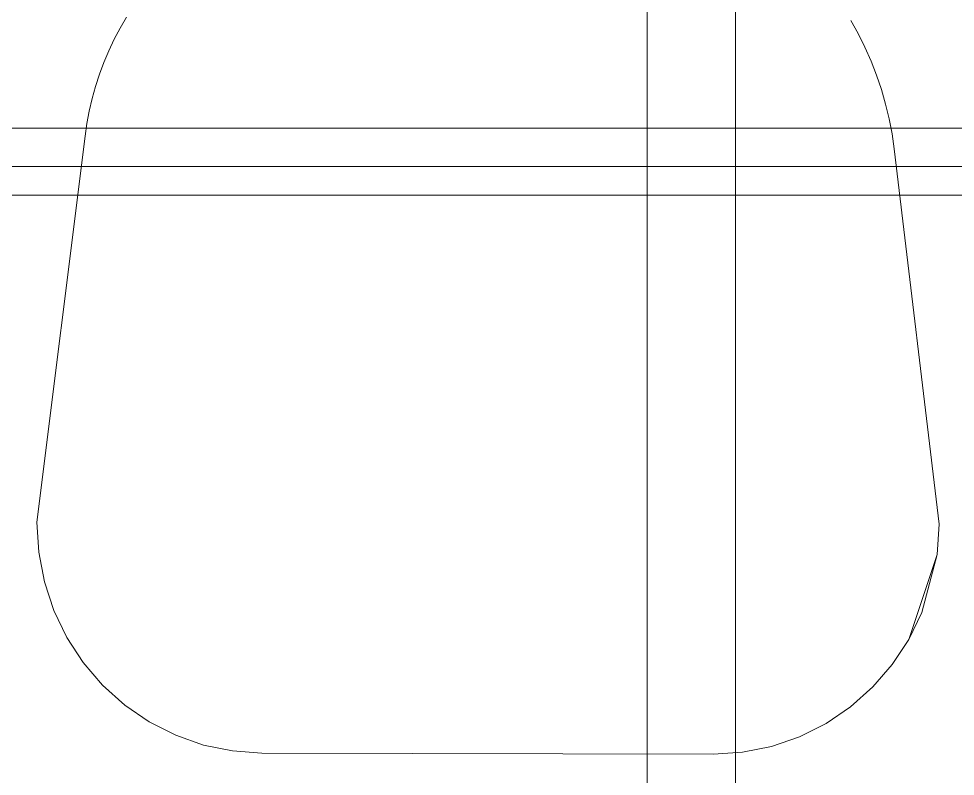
# Model space of a CAD drawing. Extents: x -566 to 72611, y -487 to 32334.
# Drawn here: x 143.6 to 159.19, y 56.86 to 69.46 of the extents above; entities that cross this region are included whole.
import ezdxf

# ---------------------------------------------------------------- set-up
doc = ezdxf.new("R2010")
doc.units = 0
doc.header["$LTSCALE"] = 0.5
doc.header["$MEASUREMENT"] = 0
doc.layers.add('ceilling', color=141, linetype='CONTINUOUS', lineweight=18)
doc.layers.add('floor', color=7, linetype='CONTINUOUS', lineweight=5, true_color=0xcfcfcf)
doc.layers.add('layout', color=7, linetype='CONTINUOUS', lineweight=5, true_color=0xcfcfcf)

msp = doc.modelspace()

# ---------------------------------------------------------------- hatches: boundary and pattern name
at = {"layer": 'floor'}
h = msp.add_hatch(dxfattribs=at)
h.set_pattern_fill('ANSI37', color=256, scale=100, angle=45)
h.set_pattern_definition([(90, (243.028, 267.632), (-12.5, 9e-16), []), (180, (243.028, 267.632), (-9e-16, -12.5), [])])
h.paths.add_polyline_path([(253.46925, 349.5), (154.11744, 349.5), (154.11744, 348.5), (101.14781, 348.5), (101.14781, 349.5), (0, 349.5), (0, 344.5), (36, 344.5, -0.33835703), (0, 308.66941), (0, 308.5), (0, 173.75), (253.46925, 173.75)])
h.paths.add_polyline_path([(36, 344.5), (0, 344.5), (0, 308.66941, 0.33835703)], flags=17)
h.paths.add_polyline_path([(253.46925, 173.75), (0, 173.75), (0, 173.74997), (0, 169.75), (253.46925, 169.75)])
h.paths.add_polyline_path([(253.46925, 169.75), (0, 169.75), (0, 149.21137), (36, 149.21137, -0.33835703), (0, 113.38078), (0, 113.21137), (0, 29.94998), (0, -5), (253.46925, -5)])
h.paths.add_polyline_path([(36, 149.21137), (0, 149.21137), (0, 113.38078, 0.33835703)], flags=17)
h.paths.add_polyline_path([(575.25, 169.75), (510, 169.75), (474.75, 169.75), (327.5, 169.75), (285.46925, 169.75), (285.46925, 165.75), (253.46925, 165.75), (253.46925, -5), (263.99725, -5), (263.99725, 95.99051), (287, 95.99051), (287, 97.5), (292, 97.5), (292, -5), (341.25, -5), (341.25, 13.02988), (341.25012, 15.02988), (346.24839, 15.02988, 0.36108524), (374.08728, 41.24999), (346.25012, 41.24999), (346.25012, 42.99999), (341.25, 42.99999), (341.25, 44.99999), (341.25, 97.5), (357.75, 97.5), (405.75, 97.5), (575.25, 97.5)])

# ---------------------------------------------------------------- linework, layer by layer
at = {"layer": 'ceilling'}
for p, q in [((154.06343, 169.75), (154.06343, -5)), ((0, 67), (341.25006, 67))]:
    msp.add_line(p, q, dxfattribs=at)
at = {"layer": 'layout'}
for points in [[(145.28926, 69.30526, 85.96846), (145.28926, 69.30526, 85.96846), (145.28926, 69.30526, 87.09528), (145.39485, 69.48764, 85.96846)], [(145.39485, 69.48764, 87.09528), (145.39485, 69.48764, 87.09528), (145.39485, 69.48764, 85.96846), (145.28926, 69.30526, 87.09528)], [(157.57683, 69.21221, 87.09528), (157.57683, 69.21221, 87.09528), (157.57683, 69.21221, 85.96846), (157.45356, 69.43185, 87.09528)], [(157.45356, 69.43185, 85.96846), (157.45356, 69.43185, 85.96846), (157.45356, 69.43185, 87.09528), (157.57683, 69.21221, 85.96846)], [(145.19148, 69.1186, 85.96846), (145.19148, 69.1186, 85.96846), (145.19148, 69.1186, 87.09528), (145.28926, 69.30526, 85.96846)], [(145.28926, 69.30526, 87.09528), (145.28926, 69.30526, 87.09528), (145.28926, 69.30526, 85.96846), (145.19148, 69.1186, 87.09528)], [(145.10156, 68.92777, 85.96846), (145.10156, 68.92777, 85.96846), (145.10156, 68.92777, 87.09528), (145.19148, 69.1186, 85.96846)], [(145.19148, 69.1186, 87.09528), (145.19148, 69.1186, 87.09528), (145.19148, 69.1186, 85.96846), (145.10156, 68.92777, 87.09528)], [(157.68986, 68.98697, 87.09528), (157.68986, 68.98697, 87.09528), (157.68986, 68.98697, 85.96846), (157.57683, 69.21221, 87.09528)], [(157.57683, 69.21221, 85.96846), (157.57683, 69.21221, 85.96846), (157.57683, 69.21221, 87.09528), (157.68986, 68.98697, 85.96846)], [(145.01981, 68.73313, 85.96846), (145.01981, 68.73313, 85.96846), (145.01981, 68.73313, 87.09528), (145.10156, 68.92777, 85.96846)], [(145.10156, 68.92777, 87.09528), (145.10156, 68.92777, 87.09528), (145.10156, 68.92777, 85.96846), (145.01981, 68.73313, 87.09528)], [(157.79245, 68.75663, 87.09528), (157.79245, 68.75663, 87.09528), (157.79245, 68.75663, 85.96846), (157.68986, 68.98697, 87.09528)], [(157.68986, 68.98697, 85.96846), (157.68986, 68.98697, 85.96846), (157.68986, 68.98697, 87.09528), (157.79245, 68.75663, 85.96846)], [(144.94623, 68.53518, 85.96846), (144.94623, 68.53518, 85.96846), (144.94623, 68.53518, 87.09528), (145.01981, 68.73313, 85.96846)], [(145.01981, 68.73313, 87.09528), (145.01981, 68.73313, 87.09528), (145.01981, 68.73313, 85.96846), (144.94623, 68.53518, 87.09528)], [(157.79245, 68.75663, 85.96846), (157.79245, 68.75663, 85.96846), (157.79245, 68.75663, 87.09528), (157.88437, 68.52155, 85.96846)], [(157.79245, 68.75663, 87.09528), (157.79245, 68.75663, 87.09528), (157.88437, 68.52155, 85.96846), (157.88437, 68.52155, 87.09528)], [(144.88106, 68.33416, 85.96846), (144.88106, 68.33416, 85.96846), (144.88106, 68.33416, 87.09528), (144.94623, 68.53518, 85.96846)], [(144.94623, 68.53518, 87.09528), (144.94623, 68.53518, 87.09528), (144.94623, 68.53518, 85.96846), (144.88106, 68.33416, 87.09528)], [(157.96539, 68.28235, 87.09528), (157.96539, 68.28235, 87.09528), (157.96539, 68.28235, 85.96846), (157.88437, 68.52155, 87.09528)], [(157.88437, 68.52155, 85.96846), (157.88437, 68.52155, 85.96846), (157.88437, 68.52155, 87.09528), (157.96539, 68.28235, 85.96846)], [(144.82438, 68.13043, 85.96846), (144.82438, 68.13043, 85.96846), (144.82438, 68.13043, 87.09528), (144.88106, 68.33416, 85.96846)], [(144.88106, 68.33416, 87.09528), (144.88106, 68.33416, 87.09528), (144.88106, 68.33416, 85.96846), (144.82438, 68.13043, 87.09528)], [(158.03535, 68.03951, 87.09528), (158.03535, 68.03951, 87.09528), (158.03535, 68.03951, 85.96846), (157.96539, 68.28235, 87.09528)], [(157.96539, 68.28235, 85.96846), (157.96539, 68.28235, 85.96846), (157.96539, 68.28235, 87.09528), (158.03535, 68.03951, 85.96846)], [(144.77629, 67.92449, 85.96846), (144.77629, 67.92449, 85.96846), (144.77629, 67.92449, 87.09528), (144.82438, 68.13043, 85.96846)], [(144.82438, 68.13043, 87.09528), (144.82438, 68.13043, 87.09528), (144.82438, 68.13043, 85.96846), (144.77629, 67.92449, 87.09528)], [(158.09408, 67.79365, 87.09528), (158.09408, 67.79365, 87.09528), (158.09408, 67.79365, 85.96846), (158.03535, 68.03951, 87.09528)], [(158.03535, 68.03951, 85.96846), (158.03535, 68.03951, 85.96846), (158.03535, 68.03951, 87.09528), (158.09408, 67.79365, 85.96846)], [(144.73693, 67.71657, 85.96846), (144.73693, 67.71657, 85.96846), (144.73693, 67.71657, 87.09528), (144.77629, 67.92449, 85.96846)], [(144.77629, 67.92449, 87.09528), (144.77629, 67.92449, 87.09528), (144.77629, 67.92449, 85.96846), (144.73693, 67.71657, 87.09528)], [(144.7063, 67.50717, 85.96846), (144.7063, 67.50717, 85.96846), (144.7063, 67.50717, 87.09528), (144.73693, 67.71657, 85.96846)], [(144.73693, 67.71657, 87.09528), (144.73693, 67.71657, 87.09528), (144.73693, 67.71657, 85.96846), (144.7063, 67.50717, 87.09528)], [(158.14148, 67.54524, 87.09528), (158.14148, 67.54524, 87.09528), (158.14148, 67.54524, 85.96846), (158.09408, 67.79365, 87.09528)], [(158.09408, 67.79365, 85.96846), (158.09408, 67.79365, 85.96846), (158.09408, 67.79365, 87.09528), (158.14148, 67.54524, 85.96846)], [(158.17743, 67.29479, 87.09528), (158.17743, 67.29479, 87.09528), (158.17743, 67.29479, 85.96846), (158.14148, 67.54524, 87.09528)], [(158.14148, 67.54524, 85.96846), (158.14148, 67.54524, 85.96846), (158.14148, 67.54524, 87.09528), (158.17743, 67.29479, 85.96846)], [(143.90399, 61.08372, 85.96846), (143.90399, 61.08372, 85.96846), (143.90399, 61.08372, 87.09528), (144.7063, 67.50717, 85.96846)], [(144.7063, 67.50717, 87.09528), (144.7063, 67.50717, 87.09528), (144.7063, 67.50717, 85.96846), (143.90399, 61.08372, 87.09528)], [(158.92818, 61.0489, 87.09528), (158.92818, 61.0489, 87.09528), (158.92818, 61.0489, 85.96846), (158.17743, 67.29479, 87.09528)], [(158.17743, 67.29479, 85.96846), (158.17743, 67.29479, 85.96846), (158.17743, 67.29479, 87.09528), (158.92818, 61.0489, 85.96846)], [(136.64839, 66.5247, 96.75867), (166.07356, 66.52653, 96.74628), (136.64827, 66.52653, 96.74628)], [(166.07356, 66.52653, 96.74628), (136.64839, 66.5247, 96.75867), (166.07356, 66.5247, 96.75867)], [(143.93494, 60.58365, 85.96846), (143.93494, 60.58365, 85.96846), (143.93494, 60.58365, 87.09528), (143.90399, 61.08372, 85.96846)], [(143.90399, 61.08372, 87.09528), (143.90399, 61.08372, 87.09528), (143.90399, 61.08372, 85.96846), (143.93494, 60.58365, 87.09528)], [(158.89489, 60.54897, 87.09528), (158.89489, 60.54897, 87.09528), (158.89489, 60.54897, 85.96846), (158.92818, 61.0489, 87.09528)], [(158.92818, 61.0489, 85.96846), (158.92818, 61.0489, 85.96846), (158.92818, 61.0489, 87.09528), (158.89489, 60.54897, 85.96846)], [(144.02968, 60.09185, 85.96846), (144.02968, 60.09185, 85.96846), (144.02968, 60.09185, 87.09528), (143.93494, 60.58365, 85.96846)], [(143.93494, 60.58365, 87.09528), (143.93494, 60.58365, 87.09528), (143.93494, 60.58365, 85.96846), (144.02968, 60.09185, 87.09528)], [(158.89489, 60.54897, 85.96846), (158.89489, 60.54897, 85.96846), (158.63886, 59.5835, 87.09528), (158.42051, 59.13454, 85.96846)], [(144.18648, 59.617, 85.96846), (144.18648, 59.617, 85.96846), (144.18648, 59.617, 87.09528), (144.02968, 60.09185, 85.96846)], [(144.02968, 60.09185, 87.09528), (144.02968, 60.09185, 87.09528), (144.02968, 60.09185, 85.96846), (144.18648, 59.617, 87.09528)], [(144.40272, 59.16703, 85.96846), (144.40272, 59.16703, 85.96846), (144.40272, 59.16703, 87.09528), (144.18648, 59.617, 85.96846)], [(144.18648, 59.617, 87.09528), (144.18648, 59.617, 87.09528), (144.18648, 59.617, 85.96846), (144.40272, 59.16703, 87.09528)], [(158.42051, 59.13454, 87.09528), (158.42051, 59.13454, 87.09528), (158.42051, 59.13454, 85.96846), (158.63886, 59.5835, 87.09528)], [(144.67477, 58.74965, 85.96846), (144.67477, 58.74965, 85.96846), (144.67477, 58.74965, 87.09528), (144.40272, 59.16703, 85.96846)], [(144.40272, 59.16703, 87.09528), (144.40272, 59.16703, 87.09528), (144.40272, 59.16703, 85.96846), (144.67477, 58.74965, 87.09528)], [(158.14659, 58.71843, 87.09528), (158.14659, 58.71843, 87.09528), (158.14659, 58.71843, 85.96846), (158.42051, 59.13454, 87.09528)], [(158.42051, 59.13454, 85.96846), (158.42051, 59.13454, 85.96846), (158.42051, 59.13454, 87.09528), (158.14659, 58.71843, 85.96846)], [(144.99781, 58.37219, 85.96846), (144.99781, 58.37219, 85.96846), (144.99781, 58.37219, 87.09528), (144.67477, 58.74965, 85.96846)], [(144.67477, 58.74965, 87.09528), (144.67477, 58.74965, 87.09528), (144.67477, 58.74965, 85.96846), (144.99781, 58.37219, 87.09528)], [(157.82178, 58.34247, 87.09528), (157.82178, 58.34247, 87.09528), (157.82178, 58.34247, 85.96846), (158.14659, 58.71843, 87.09528)], [(158.14659, 58.71843, 85.96846), (158.14659, 58.71843, 85.96846), (158.14659, 58.71843, 87.09528), (157.82178, 58.34247, 85.96846)], [(144.99781, 58.37219, 85.96846), (144.99781, 58.37219, 85.96846), (145.36642, 58.04089, 85.96846), (144.99781, 58.37219, 87.09528)], [(145.36642, 58.04089, 87.09528), (145.36642, 58.04089, 87.09528), (144.99781, 58.37219, 87.09528), (145.36642, 58.04089, 85.96846)], [(157.45163, 58.01288, 85.96846), (157.45163, 58.01288, 85.96846), (157.82178, 58.34247, 85.96846), (157.45163, 58.01288, 87.09528)], [(157.82178, 58.34247, 87.09528), (157.82178, 58.34247, 87.09528), (157.45163, 58.01288, 87.09528), (157.82178, 58.34247, 85.96846)], [(145.36642, 58.04089, 85.96846), (145.36642, 58.04089, 85.96846), (145.77429, 57.7615, 85.96846), (145.36642, 58.04089, 87.09528)], [(145.77429, 57.7615, 87.09528), (145.77429, 57.7615, 87.09528), (145.36642, 58.04089, 87.09528), (145.77429, 57.7615, 85.96846)], [(157.04244, 57.73539, 85.96846), (157.04244, 57.73539, 85.96846), (157.45163, 58.01288, 85.96846), (157.04244, 57.73539, 87.09528)], [(157.45163, 58.01288, 87.09528), (157.45163, 58.01288, 87.09528), (157.04244, 57.73539, 87.09528), (157.45163, 58.01288, 85.96846)], [(145.77429, 57.7615, 85.96846), (145.77429, 57.7615, 85.96846), (146.21444, 57.5388, 85.96846), (145.77429, 57.7615, 87.09528)], [(146.21444, 57.5388, 87.09528), (146.21444, 57.5388, 87.09528), (145.77429, 57.7615, 87.09528), (146.21444, 57.5388, 85.96846)], [(156.60129, 57.51473, 85.96846), (156.60129, 57.51473, 85.96846), (157.04244, 57.73539, 85.96846), (156.60129, 57.51473, 87.09528)], [(157.04244, 57.73539, 87.09528), (157.04244, 57.73539, 87.09528), (156.60129, 57.51473, 87.09528), (157.04244, 57.73539, 85.96846)], [(146.21444, 57.5388, 85.96846), (146.21444, 57.5388, 85.96846), (146.67928, 57.37659, 85.96846), (146.21444, 57.5388, 87.09528)], [(146.67928, 57.37659, 87.09528), (146.67928, 57.37659, 87.09528), (146.21444, 57.5388, 87.09528), (146.67928, 57.37659, 85.96846)], [(156.13568, 57.35468, 85.96846), (156.13568, 57.35468, 85.96846), (156.60129, 57.51473, 85.96846), (156.13568, 57.35468, 87.09528)], [(156.60129, 57.51473, 87.09528), (156.60129, 57.51473, 87.09528), (156.13568, 57.35468, 87.09528), (156.60129, 57.51473, 85.96846)], [(146.67928, 57.37659, 85.96846), (146.67928, 57.37659, 85.96846), (147.16092, 57.27782, 85.96846), (146.67928, 57.37659, 87.09528)], [(147.16092, 57.27782, 87.09528), (147.16092, 57.27782, 87.09528), (146.67928, 57.37659, 87.09528), (147.16092, 57.27782, 85.96846)], [(147.16092, 57.27782, 85.96846), (147.16092, 57.27782, 85.96846), (147.65114, 57.24385, 85.96846), (147.16092, 57.27782, 87.09528)], [(147.65114, 57.24385, 87.09528), (147.65114, 57.24385, 87.09528), (147.16092, 57.27782, 87.09528), (147.65114, 57.24385, 85.96846)], [(147.65114, 57.24385, 85.96846), (147.65114, 57.24385, 85.96846), (155.16324, 57.22644, 85.96846), (147.65114, 57.24385, 87.09528)], [(155.16324, 57.22644, 87.09528), (155.16324, 57.22644, 87.09528), (147.65114, 57.24385, 87.09528), (155.16324, 57.22644, 85.96846)], [(155.16324, 57.22644, 85.96846), (155.16324, 57.22644, 85.96846), (155.65358, 57.25814, 85.96846), (155.16324, 57.22644, 87.09528)], [(155.65358, 57.25814, 87.09528), (155.65358, 57.25814, 87.09528), (155.16324, 57.22644, 87.09528), (155.65358, 57.25814, 85.96846)], [(155.65358, 57.25814, 85.96846), (155.65358, 57.25814, 85.96846), (156.13568, 57.35468, 85.96846), (155.65358, 57.25814, 87.09528)], [(156.13568, 57.35468, 87.09528), (156.13568, 57.35468, 87.09528), (155.65358, 57.25814, 87.09528), (156.13568, 57.35468, 85.96846)]]:
    msp.add_3dface(points, dxfattribs=at)

doc.saveas('drawing.dxf')
